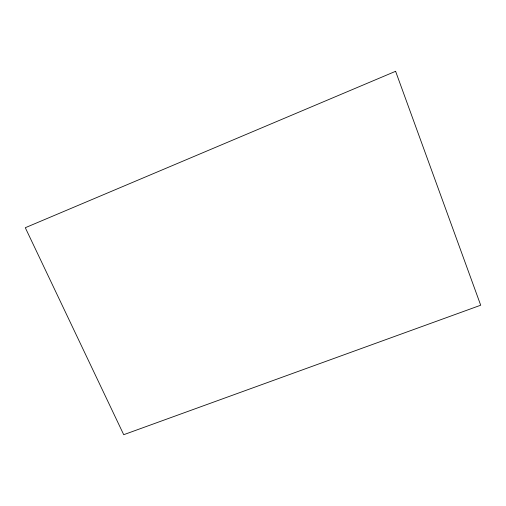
<?xml version="1.0" encoding="UTF-8"?>
<svg xmlns="http://www.w3.org/2000/svg" width="506" height="506" viewBox="0 0 506 506"><rect width="100%" height="100%" fill="white"/><g stroke="black" fill="none" stroke-linecap="round" stroke-linejoin="round"><path stroke-width="0.76" d="M395.603 71.302L25.3 227.713L123.717 434.698L480.7 305.219L395.603 71.302"/></g></svg>
